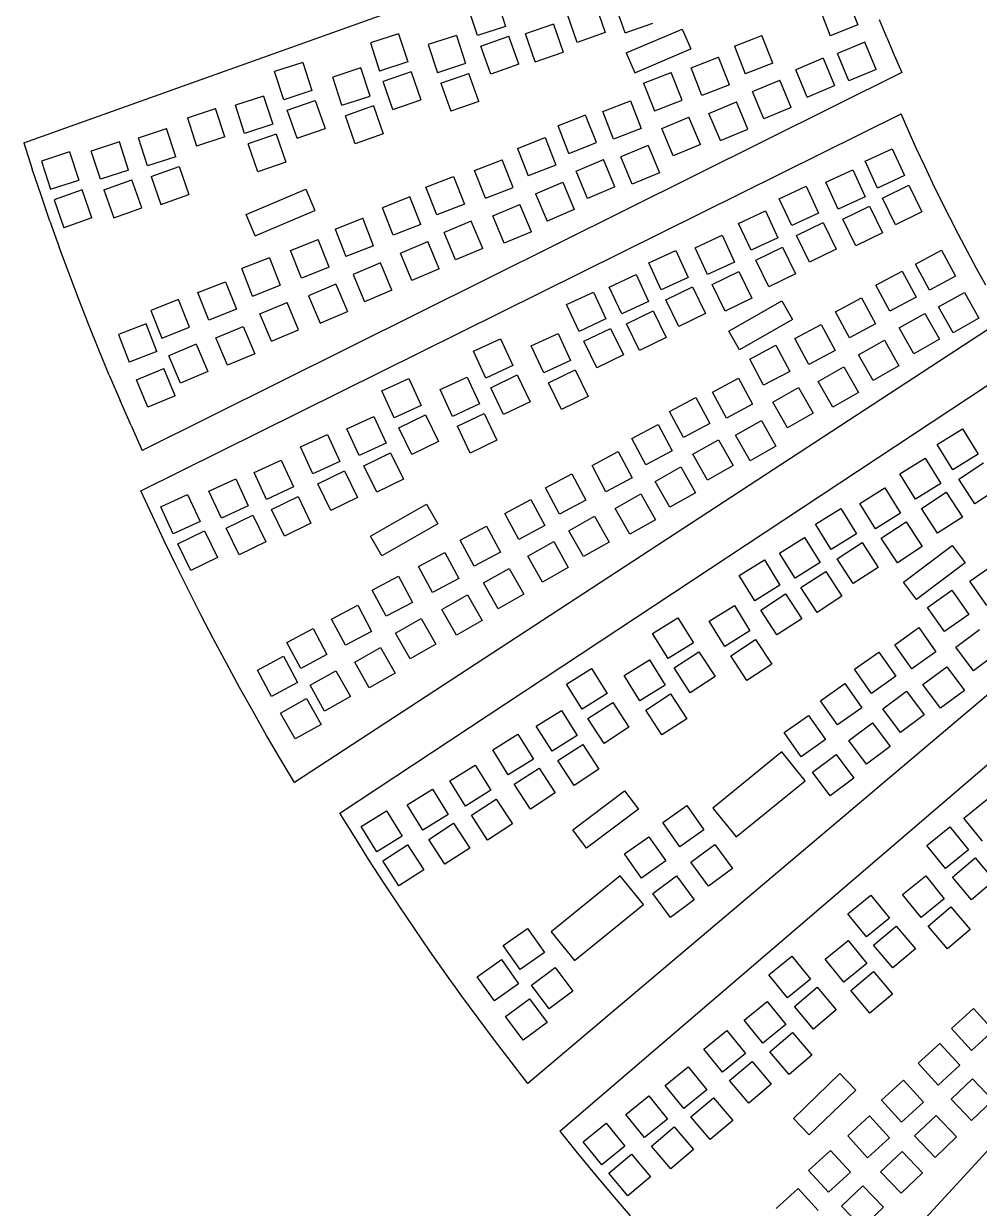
# Model space of a CAD drawing. Extents: x -27280 to 27280, y -16671 to 16671.
# Drawn here: x 15283 to 16830, y -15485 to -13567 of the extents above; entities that cross this region are included whole.
import ezdxf

# ---------------------------------------------------------------- set-up
doc = ezdxf.new("R2010")
doc.units = 0
doc.header["$MEASUREMENT"] = 0
doc.layers.get('0').update_dxf_attribs({"linetype": 'CONTINUOUS'})

msp = doc.modelspace()

# ---------------------------------------------------------------- linework, layer by layer
for p, q in [((15282.9, -13759.9), (16576.7, -13297.7)), ((16048.5, -13525.9), (16063.4, -13571.5)), ((16208.8, -13536.2), (16224.6, -13581.5)), ((16256.7, -13581.8), (16240.9, -13536.5)), ((16616.2, -13524.4), (16633.7, -13569.1)), ((16017.7, -13586.4), (16002.9, -13540.8)), ((16179.3, -13597.4), (16163.4, -13552)), ((16571.5, -13541.9), (16589, -13586.6)), ((16063.4, -13571.5), (16017.7, -13586.4)), ((16140.7, -13567.6), (16095.4, -13583.4)), ((16140.7, -13567.6), (16156.5, -13613)), ((16256.7, -13581.8), (16302, -13566)), ((16258.6, -13614.4), (16349.4, -13575.8)), ((16349.4, -13575.8), (16363.2, -13608)), ((16633.7, -13569.1), (16589, -13586.6)), ((16680.7, -13589.3), (16669, -13560.6)), ((15889.9, -13583.3), (15844.3, -13598.1)), ((15889.9, -13583.3), (15904.8, -13628.9)), ((15983.7, -13586), (15938.1, -13600.8)), ((15983.7, -13586), (15998.6, -13631.6)), ((16023.4, -13603.3), (16068.8, -13587.5)), ((16084.6, -13632.8), (16068.8, -13587.5)), ((16111.2, -13628.8), (16095.4, -13583.4)), ((16224.6, -13581.5), (16179.3, -13597.4)), ((16433.8, -13603.6), (16478.5, -13586.1)), ((16496, -13630.8), (16478.5, -13586.1)), ((16644.9, -13596.8), (16600.6, -13615.3)), ((16663.5, -13641), (16644.9, -13596.8)), ((16680.7, -13589.3), (16692.7, -13617.8)), ((15844.3, -13598.1), (15859.2, -13643.8)), ((15938.1, -13600.8), (15953, -13646.5)), ((16039.3, -13648.6), (16023.4, -13603.3)), ((16111.2, -13628.8), (16156.5, -13613)), ((16258.6, -13614.4), (16272.4, -13646.7)), ((16272.4, -13646.7), (16363.2, -13608)), ((16433.8, -13603.6), (16451.3, -13648.3)), ((16619.2, -13659.6), (16600.6, -13615.3)), ((15734.8, -13629.8), (15689.2, -13644.7)), ((15734.8, -13629.8), (15749.7, -13675.5)), ((15904.8, -13628.9), (15859.2, -13643.8)), ((15998.6, -13631.6), (15953, -13646.5)), ((16084.6, -13632.8), (16039.3, -13648.6)), ((16363.6, -13638.7), (16408.3, -13621.3)), ((16425.8, -13666), (16408.3, -13621.3)), ((16496, -13630.8), (16451.3, -13648.3)), ((16577.4, -13623.1), (16533.1, -13641.7)), ((16577.4, -13623.1), (16596, -13667.4)), ((16692.7, -13617.8), (16704.9, -13646.2)), ((16704.9, -13646.2), (15474.8, -14257.8)), ((15704.1, -13690.4), (15689.2, -13644.7)), ((15829.1, -13638.7), (15783.4, -13653.5)), ((15798.3, -13699.2), (15783.4, -13653.5)), ((15843.9, -13684.3), (15829.1, -13638.7)), ((15910.2, -13644.9), (15864.9, -13660.7)), ((15910.2, -13644.9), (15926, -13690.2)), ((15958.7, -13663.4), (16004, -13647.6)), ((16019.8, -13692.9), (16004, -13647.6)), ((16286.9, -13663.5), (16331.6, -13646)), ((16349.1, -13690.7), (16331.6, -13646)), ((16381.1, -13683.5), (16363.6, -13638.7)), ((16551.7, -13686), (16533.1, -13641.7)), ((16663.5, -13641), (16619.2, -13659.6)), ((15880.7, -13706), (15864.9, -13660.7)), ((15958.7, -13663.4), (15974.5, -13708.7)), ((16286.9, -13663.5), (16304.4, -13708.2)), ((16425.8, -13666), (16381.1, -13683.5)), ((16463, -13677), (16507.2, -13658.4)), ((16525.8, -13702.7), (16507.2, -13658.4)), ((16551.7, -13686), (16596, -13667.4)), ((15671.4, -13684.2), (15625.8, -13699)), ((15671.4, -13684.2), (15686.3, -13729.8)), ((15749.7, -13675.5), (15704.1, -13690.4)), ((15709.8, -13707.3), (15755.1, -13691.4)), ((15755.1, -13691.4), (15770.9, -13736.8)), ((15798.3, -13699.2), (15843.9, -13684.3)), ((15880.7, -13706), (15926, -13690.2)), ((16019.8, -13692.9), (15974.5, -13708.7)), ((16220.8, -13709.4), (16265.5, -13691.9)), ((16265.5, -13691.9), (16283, -13736.6)), ((16304.4, -13708.2), (16349.1, -13690.7)), ((16481.6, -13721.3), (16463, -13677)), ((15548, -13719.4), (15593.6, -13704.6)), ((15608.5, -13750.2), (15593.6, -13704.6)), ((15640.7, -13744.7), (15625.8, -13699)), ((15725.6, -13752.6), (15709.8, -13707.3)), ((15849.3, -13700.3), (15804, -13716.1)), ((15849.3, -13700.3), (15865.1, -13745.6)), ((16238.3, -13754.1), (16220.8, -13709.4)), ((16392.7, -13712.2), (16437, -13693.6)), ((16411.3, -13756.4), (16392.7, -13712.2)), ((16455.6, -13737.8), (16437, -13693.6)), ((16525.8, -13702.7), (16481.6, -13721.3)), ((15472.8, -14323.4), (16703.7, -13713.1)), ((15548, -13719.4), (15562.8, -13765.1)), ((15686.3, -13729.8), (15640.7, -13744.7)), ((15819.8, -13761.4), (15804, -13716.1)), ((16193, -13714.9), (16148.3, -13732.4)), ((16210.5, -13759.6), (16193, -13714.9)), ((16316.1, -13736.9), (16360.3, -13718.3)), ((16378.9, -13762.6), (16360.3, -13718.3)), ((16716.2, -13741.4), (16703.7, -13713.1)), ((15468.6, -13751.8), (15514.3, -13736.9)), ((15529.1, -13782.5), (15514.3, -13736.9)), ((15608.5, -13750.2), (15562.8, -13765.1)), ((15691.7, -13745.8), (15646.4, -13761.6)), ((15691.7, -13745.8), (15707.5, -13791.1)), ((15725.6, -13752.6), (15770.9, -13736.8)), ((15865.1, -13745.6), (15819.8, -13761.4)), ((16165.8, -13777.1), (16148.3, -13732.4)), ((16283, -13736.6), (16238.3, -13754.1)), ((16334.7, -13781.2), (16316.1, -13736.9)), ((16411.3, -13756.4), (16455.6, -13737.8)), ((16728.9, -13769.6), (16716.2, -13741.4)), ((15282.9, -13759.9), (15296.8, -13802.7)), ((15437.9, -13758.4), (15392.2, -13773.3)), ((15452.8, -13804), (15437.9, -13758.4)), ((15483.5, -13797.4), (15468.6, -13751.8)), ((15662.2, -13806.9), (15646.4, -13761.6)), ((16082.6, -13768.9), (16127.3, -13751.4)), ((16082.6, -13768.9), (16100.1, -13813.6)), ((16127.3, -13751.4), (16144.8, -13796.1)), ((16165.8, -13777.1), (16210.5, -13759.6)), ((16294.2, -13764.3), (16249.9, -13782.8)), ((16294.2, -13764.3), (16312.8, -13808.5)), ((16378.9, -13762.6), (16334.7, -13781.2)), ((16645.7, -13789.6), (16689.3, -13769.5)), ((16689.3, -13769.5), (16709.4, -13813.1)), ((16742, -13797.7), (16728.9, -13769.6)), ((15357.3, -13774.5), (15311.7, -13789.4)), ((15357.3, -13774.5), (15372.2, -13820.2)), ((15407.1, -13818.9), (15392.2, -13773.3)), ((15529.1, -13782.5), (15483.5, -13797.4)), ((16013.2, -13804.8), (16057.9, -13787.3)), ((16075.4, -13832), (16057.9, -13787.3)), ((16177.5, -13805.8), (16221.7, -13787.2)), ((16240.3, -13831.4), (16221.7, -13787.2)), ((16268.5, -13827.1), (16249.9, -13782.8)), ((15311, -13844.9), (15296.8, -13802.7)), ((15311.7, -13789.4), (15326.5, -13835.1)), ((15452.8, -13804), (15407.1, -13818.9)), ((15489.2, -13814.3), (15534.5, -13798.5)), ((15534.5, -13798.5), (15550.4, -13843.8)), ((15707.5, -13791.1), (15662.2, -13806.9)), ((16030.7, -13849.5), (16013.2, -13804.8)), ((16144.8, -13796.1), (16100.1, -13813.6)), ((16196.1, -13850), (16177.5, -13805.8)), ((16581.8, -13823.7), (16625.4, -13803.6)), ((16625.4, -13803.6), (16645.5, -13847.2)), ((16665.8, -13833.2), (16645.7, -13789.6)), ((16755.3, -13825.6), (16742, -13797.7)), ((15326.5, -13835.1), (15372.2, -13820.2)), ((15412.8, -13835.8), (15458.1, -13820)), ((15474, -13865.3), (15458.1, -13820)), ((15489.2, -13814.3), (15505, -13859.6)), ((15934.4, -13831.8), (15979.1, -13814.3)), ((15979.1, -13814.3), (15996.6, -13859)), ((16111.8, -13842.3), (16156, -13823.7)), ((16156, -13823.7), (16174.6, -13868)), ((16312.8, -13808.5), (16268.5, -13827.1)), ((16601.9, -13867.3), (16581.8, -13823.7)), ((16709.4, -13813.1), (16665.8, -13833.2)), ((16768.9, -13853.4), (16755.3, -13825.6)), ((15325.5, -13887), (15311, -13844.9)), ((15377.6, -13836.2), (15332.3, -13852)), ((15393.4, -13881.5), (15377.6, -13836.2)), ((15412.8, -13835.8), (15428.7, -13881.2)), ((15505, -13859.6), (15550.4, -13843.8)), ((15643.4, -13876.1), (15739.6, -13835.2)), ((15739.6, -13835.2), (15754.2, -13869.3)), ((15951.9, -13876.5), (15934.4, -13831.8)), ((16030.7, -13849.5), (16075.4, -13832)), ((16111.8, -13842.3), (16130.4, -13886.6)), ((16240.3, -13831.4), (16196.1, -13850)), ((16506.6, -13850.4), (16550.2, -13830.3)), ((16550.2, -13830.3), (16570.3, -13873.9)), ((16673.5, -13849.3), (16716.6, -13828.3)), ((16716.6, -13828.3), (16737.6, -13871.4)), ((15332.3, -13852), (15348.1, -13897.3)), ((15428.7, -13881.2), (15474, -13865.3)), ((15908.5, -13847.5), (15863.8, -13865)), ((15881.3, -13909.7), (15863.8, -13865)), ((15926, -13892.2), (15908.5, -13847.5)), ((15996.6, -13859), (15951.9, -13876.5)), ((16042.4, -13878.2), (16086.6, -13859.6)), ((16105.2, -13903.9), (16086.6, -13859.6)), ((16526.7, -13894), (16506.6, -13850.4)), ((16645.5, -13847.2), (16601.9, -13867.3)), ((16609.5, -13883.4), (16652.7, -13862.4)), ((16652.7, -13862.4), (16673.7, -13905.5)), ((16694.5, -13892.5), (16673.5, -13849.3)), ((16782.8, -13881.1), (16768.9, -13853.4)), ((15393.4, -13881.5), (15348.1, -13897.3)), ((15657.9, -13910.3), (15643.4, -13876.1)), ((15657.9, -13910.3), (15754.2, -13869.3)), ((15787.3, -13899.5), (15832, -13882)), ((15849.5, -13926.7), (15832, -13882)), ((16060.9, -13922.5), (16042.4, -13878.2)), ((16174.6, -13868), (16130.4, -13886.6)), ((16440.7, -13890.3), (16484.3, -13870.2)), ((16484.3, -13870.2), (16504.4, -13913.8)), ((16570.3, -13873.9), (16526.7, -13894)), ((16630.5, -13926.5), (16609.5, -13883.4)), ((16737.6, -13871.4), (16694.5, -13892.5)), ((16796.9, -13908.6), (16782.8, -13881.1)), ((15325.5, -13887), (15340.5, -13928.9)), ((15787.3, -13899.5), (15804.8, -13944.2)), ((15926, -13892.2), (15881.3, -13909.7)), ((16007.8, -13886.6), (15963.6, -13905.2)), ((16026.4, -13930.9), (16007.8, -13886.6)), ((16105.2, -13903.9), (16060.9, -13922.5)), ((16460.8, -13933.9), (16440.7, -13890.3)), ((16534.4, -13910.1), (16577.5, -13889.1)), ((16577.5, -13889.1), (16598.5, -13932.2)), ((15715.2, -13934.1), (15759.9, -13916.6)), ((15777.4, -13961.3), (15759.9, -13916.6)), ((15892.9, -13938.4), (15937.2, -13919.8)), ((15955.8, -13964.1), (15937.2, -13919.8)), ((15982.2, -13949.5), (15963.6, -13905.2)), ((16370.3, -13929.7), (16413.9, -13909.6)), ((16413.9, -13909.6), (16434, -13953.2)), ((16504.4, -13913.8), (16460.8, -13933.9)), ((16555.4, -13953.2), (16534.4, -13910.1)), ((16673.7, -13905.5), (16630.5, -13926.5)), ((16811.3, -13936), (16796.9, -13908.6)), ((15355.9, -13970.6), (15340.5, -13928.9)), ((15732.7, -13978.8), (15715.2, -13934.1)), ((15849.5, -13926.7), (15804.8, -13944.2)), ((15911.5, -13982.7), (15892.9, -13938.4)), ((16026.4, -13930.9), (15982.2, -13949.5)), ((16295.2, -13954.2), (16338.8, -13934.1)), ((16338.8, -13934.1), (16358.9, -13977.7)), ((16390.4, -13973.3), (16370.3, -13929.7)), ((16468.4, -13950), (16511.6, -13929)), ((16511.6, -13929), (16532.6, -13972.1)), ((16598.5, -13932.2), (16555.4, -13953.2)), ((16727, -13956.2), (16769.3, -13933.6)), ((16769.3, -13933.6), (16791.9, -13975.9)), ((16826, -13963.3), (16811.3, -13936)), ((15680.9, -13945.9), (15636.2, -13963.4)), ((15680.9, -13945.9), (15698.4, -13990.6)), ((15777.4, -13961.3), (15732.7, -13978.8)), ((15860.7, -13954.4), (15816.4, -13972.9)), ((15879.3, -13998.6), (15860.7, -13954.4)), ((16315.3, -13997.8), (16295.2, -13954.2)), ((16434, -13953.2), (16390.4, -13973.3)), ((16489.4, -13993.1), (16468.4, -13950)), ((16749.6, -13998.5), (16727, -13956.2)), ((15371.7, -14012.2), (15355.9, -13970.6)), ((15653.7, -14008.1), (15636.2, -13963.4)), ((15816.4, -13972.9), (15835, -14017.2)), ((15955.8, -13964.1), (15911.5, -13982.7)), ((16231.3, -13993.4), (16274.9, -13973.3)), ((16274.9, -13973.3), (16295, -14016.9)), ((16358.9, -13977.7), (16315.3, -13997.8)), ((16398, -13989.4), (16441.2, -13968.4)), ((16441.2, -13968.4), (16462.2, -14011.6)), ((16532.6, -13972.1), (16489.4, -13993.1)), ((16663, -13990.2), (16705.4, -13967.6)), ((16705.4, -13967.6), (16728, -14010)), ((16791.9, -13975.9), (16749.6, -13998.5)), ((16841, -13990.4), (16826, -13963.3)), ((15565.2, -14002.3), (15609.9, -13984.8)), ((15609.9, -13984.8), (15627.4, -14029.5)), ((15653.7, -14008.1), (15698.4, -13990.6)), ((15788.6, -13988.9), (15744.4, -14007.5)), ((15788.6, -13988.9), (15807.2, -14033.1)), ((15879.3, -13998.6), (15835, -14017.2)), ((16251.4, -14037), (16231.3, -13993.4)), ((16323, -14013.9), (16366.1, -13992.9)), ((16366.1, -13992.9), (16387.2, -14036.1)), ((16419.1, -14032.6), (16398, -13989.4)), ((16685.7, -14032.6), (16663, -13990.2)), ((15387.9, -14053.6), (15371.7, -14012.2)), ((15533.7, -14013.8), (15489, -14031.3)), ((15551.2, -14058.5), (15533.7, -14013.8)), ((15582.7, -14047), (15565.2, -14002.3)), ((15665.4, -14036.8), (15709.6, -14018.2)), ((15728.2, -14062.5), (15709.6, -14018.2)), ((15744.4, -14007.5), (15763, -14051.7)), ((16162.2, -14021.6), (16205.8, -14001.5)), ((16205.8, -14001.5), (16225.9, -14045)), ((16295, -14016.9), (16251.4, -14037)), ((16344, -14057.1), (16323, -14013.9)), ((16462.2, -14011.6), (16419.1, -14032.6)), ((16424.8, -14064.7), (16510.5, -14015.8)), ((16510.5, -14015.8), (16527.9, -14046.2)), ((16597.5, -14033.5), (16639.8, -14010.9)), ((16639.8, -14010.9), (16662.5, -14053.2)), ((16728, -14010), (16685.7, -14032.6)), ((16764.5, -14025.6), (16806.3, -14002)), ((16806.3, -14002), (16829.9, -14043.8)), ((15489, -14031.3), (15506.5, -14076)), ((15627.4, -14029.5), (15582.7, -14047)), ((15684, -14081.1), (15665.4, -14036.8)), ((15763, -14051.7), (15807.2, -14033.1)), ((16182.3, -14065.2), (16162.2, -14021.6)), ((16259, -14053.1), (16302.2, -14032.1)), ((16302.2, -14032.1), (16323.2, -14075.3)), ((16387.2, -14036.1), (16344, -14057.1)), ((16620.1, -14075.8), (16597.5, -14033.5)), ((16700.6, -14059.7), (16742.3, -14036.1)), ((16742.3, -14036.1), (16766, -14077.9)), ((16788.1, -14067.4), (16764.5, -14025.6)), ((15404.5, -14094.9), (15387.9, -14053.6)), ((15481, -14052.9), (15436.3, -14070.4)), ((15498.5, -14097.6), (15481, -14052.9)), ((15594.3, -14075.7), (15638.6, -14057.1)), ((15638.6, -14057.1), (15657.2, -14101.4)), ((16871.7, -14044.1), (15721.5, -14795.3)), ((16225.9, -14045), (16182.3, -14065.2)), ((16280.1, -14096.3), (16259, -14053.1)), ((16527.9, -14046.2), (16442.2, -14095.2)), ((16531.8, -14076.6), (16574.2, -14054)), ((16574.2, -14054), (16596.8, -14096.4)), ((16662.5, -14053.2), (16620.1, -14075.8)), ((16829.9, -14043.8), (16788.1, -14067.4)), ((15436.3, -14070.4), (15453.8, -14115.1)), ((15506.5, -14076), (15551.2, -14058.5)), ((15612.9, -14120), (15594.3, -14075.7)), ((15684, -14081.1), (15728.2, -14062.5)), ((16104.9, -14088.8), (16148.5, -14068.7)), ((16148.5, -14068.7), (16168.6, -14112.3)), ((16189.9, -14081.3), (16233.1, -14060.3)), ((16233.1, -14060.3), (16254.1, -14103.4)), ((16323.2, -14075.3), (16280.1, -14096.3)), ((16442.2, -14095.2), (16424.8, -14064.7)), ((16724.2, -14101.5), (16700.6, -14059.7)), ((15421.5, -14136), (15404.5, -14094.9)), ((15562.4, -14086.1), (15518.1, -14104.7)), ((15562.4, -14086.1), (15581, -14130.4)), ((15794.7, -14844.9), (16941.1, -14087.8)), ((16011.4, -14097.1), (16055, -14077)), ((16055, -14077), (16075.1, -14120.6)), ((16125, -14132.4), (16104.9, -14088.8)), ((16211, -14124.4), (16189.9, -14081.3)), ((16458.6, -14110.2), (16501, -14087.6)), ((16501, -14087.6), (16523.6, -14129.9)), ((16554.5, -14119), (16531.8, -14076.6)), ((16635, -14103), (16676.8, -14079.3)), ((16676.8, -14079.3), (16700.4, -14121.1)), ((16766, -14077.9), (16724.2, -14101.5)), ((15498.5, -14097.6), (15453.8, -14115.1)), ((15536.7, -14148.9), (15518.1, -14104.7)), ((15657.2, -14101.4), (15612.9, -14120)), ((16031.5, -14140.7), (16011.4, -14097.1)), ((16168.6, -14112.3), (16125, -14132.4)), ((16254.1, -14103.4), (16211, -14124.4)), ((16481.2, -14152.5), (16458.6, -14110.2)), ((16596.8, -14096.4), (16554.5, -14119)), ((16658.7, -14144.7), (16635, -14103)), ((15465.5, -14143.8), (15509.7, -14125.3)), ((15528.3, -14169.5), (15509.7, -14125.3)), ((15581, -14130.4), (15536.7, -14148.9)), ((16075.1, -14120.6), (16031.5, -14140.7)), ((16132.6, -14148.5), (16175.8, -14127.5)), ((16175.8, -14127.5), (16196.8, -14170.6)), ((16523.6, -14129.9), (16481.2, -14152.5)), ((16569.4, -14146.1), (16611.1, -14122.5)), ((16611.1, -14122.5), (16634.8, -14164.2)), ((16700.4, -14121.1), (16658.7, -14144.7)), ((15421.5, -14136), (15438.9, -14176.9)), ((15484.1, -14188.1), (15465.5, -14143.8)), ((15862.9, -14161.5), (15906.4, -14141.4)), ((15906.4, -14141.4), (15926.5, -14185)), ((15957.5, -14159.2), (16001, -14139.1)), ((16001, -14139.1), (16021.1, -14182.7)), ((16039.2, -14156.8), (16082.3, -14135.8)), ((16082.3, -14135.8), (16103.3, -14179)), ((16153.7, -14191.7), (16132.6, -14148.5)), ((16398.3, -14163.5), (16440.7, -14140.9)), ((16440.7, -14140.9), (16463.3, -14183.3)), ((16593, -14187.9), (16569.4, -14146.1)), ((15528.3, -14169.5), (15484.1, -14188.1)), ((15883, -14205.1), (15862.9, -14161.5)), ((15977.6, -14202.8), (15957.5, -14159.2)), ((16060.2, -14200), (16039.2, -14156.8)), ((16196.8, -14170.6), (16153.7, -14191.7)), ((16329, -14194.8), (16371.4, -14172.2)), ((16371.4, -14172.2), (16394, -14214.5)), ((16420.9, -14205.9), (16398.3, -14163.5)), ((16496.1, -14179.7), (16537.9, -14156)), ((16537.9, -14156), (16561.5, -14197.8)), ((16634.8, -14164.2), (16593, -14187.9)), ((15456.8, -14217.7), (15438.9, -14176.9)), ((15926.5, -14185), (15883, -14205.1)), ((16021.1, -14182.7), (15977.6, -14202.8)), ((16103.3, -14179), (16060.2, -14200)), ((16463.3, -14183.3), (16420.9, -14205.9)), ((16519.8, -14221.4), (16496.1, -14179.7)), ((15806.2, -14222.9), (15849.8, -14202.8)), ((15849.8, -14202.8), (15869.9, -14246.3)), ((15890.6, -14221.2), (15933.8, -14200.2)), ((15933.8, -14200.2), (15954.8, -14243.3)), ((15985.2, -14218.9), (16028.4, -14197.9)), ((16028.4, -14197.9), (16049.4, -14241.1)), ((16351.6, -14237.1), (16329, -14194.8)), ((16435.8, -14233), (16477.6, -14209.4)), ((16477.6, -14209.4), (16501.2, -14251.1)), ((16561.5, -14197.8), (16519.8, -14221.4)), ((15456.8, -14217.7), (15474.8, -14257.8)), ((15826.3, -14266.4), (15806.2, -14222.9)), ((15911.6, -14264.4), (15890.6, -14221.2)), ((16006.2, -14262.1), (15985.2, -14218.9)), ((16268, -14238.8), (16310.4, -14216.1)), ((16310.4, -14216.1), (16333, -14258.5)), ((16394, -14214.5), (16351.6, -14237.1)), ((16762.4, -14248.3), (16803.2, -14223)), ((16803.2, -14223), (16828.5, -14263.8)), ((15731.3, -14252.2), (15774.9, -14232.1)), ((15774.9, -14232.1), (15795, -14275.7)), ((15869.9, -14246.3), (15826.3, -14266.4)), ((15954.8, -14243.3), (15911.6, -14264.4)), ((16049.4, -14241.1), (16006.2, -14262.1)), ((16290.6, -14281.1), (16268, -14238.8)), ((16366.5, -14264.2), (16408.3, -14240.6)), ((16408.3, -14240.6), (16431.9, -14282.4)), ((16459.5, -14274.8), (16435.8, -14233)), ((16787.7, -14289.1), (16762.4, -14248.3)), ((15751.4, -14295.8), (15731.3, -14252.2)), ((15834, -14282.6), (15877.1, -14261.6)), ((15877.1, -14261.6), (15898.1, -14304.7)), ((16203.3, -14282.5), (16245.6, -14259.9)), ((16245.6, -14259.9), (16268.3, -14302.2)), ((16333, -14258.5), (16290.6, -14281.1)), ((16390.2, -14306), (16366.5, -14264.2)), ((16501.2, -14251.1), (16459.5, -14274.8)), ((16828.5, -14263.8), (16787.7, -14289.1)), ((15656.3, -14293.6), (15699.9, -14273.5)), ((15699.9, -14273.5), (15720, -14317.1)), ((15795, -14275.7), (15751.4, -14295.8)), ((15855, -14325.7), (15834, -14282.6)), ((16225.9, -14324.8), (16203.3, -14282.5)), ((16305.6, -14308.2), (16347.3, -14284.6)), ((16347.3, -14284.6), (16371, -14326.4)), ((16431.9, -14282.4), (16390.2, -14306)), ((16701.9, -14296), (16742.6, -14270.7)), ((16742.6, -14270.7), (16768, -14311.5)), ((16797.3, -14304.2), (16837.5, -14278)), ((15583, -14323.9), (15626.6, -14303.8)), ((15626.6, -14303.8), (15646.7, -14347.4)), ((15676.4, -14337.2), (15656.3, -14293.6)), ((15759.1, -14311.9), (15802.2, -14290.9)), ((15802.2, -14290.9), (15823.3, -14334.1)), ((15898.1, -14304.7), (15855, -14325.7)), ((16128.2, -14318.6), (16170.6, -14296)), ((16170.6, -14296), (16193.2, -14338.3)), ((16268.3, -14302.2), (16225.9, -14324.8)), ((16727.2, -14336.8), (16701.9, -14296)), ((16823.4, -14344.4), (16797.3, -14304.2)), ((15491.5, -14364), (15472.8, -14323.4)), ((15603.1, -14367.5), (15583, -14323.9)), ((15720, -14317.1), (15676.4, -14337.2)), ((15780.1, -14355.1), (15759.1, -14311.9)), ((16150.8, -14360.9), (16128.2, -14318.6)), ((16329.2, -14350), (16305.6, -14308.2)), ((16636.9, -14343.8), (16677.6, -14318.5)), ((16677.6, -14318.5), (16703, -14359.3)), ((16768, -14311.5), (16727.2, -14336.8)), ((16736.7, -14351.9), (16777, -14325.7)), ((16777, -14325.7), (16803.1, -14365.9)), ((16863.7, -14318.2), (16823.4, -14344.4)), ((15504.9, -14349.4), (15548.4, -14329.3)), ((15548.4, -14329.3), (15568.5, -14372.9)), ((15684.1, -14353.3), (15727.2, -14332.3)), ((15727.2, -14332.3), (15748.2, -14375.5)), ((15823.3, -14334.1), (15780.1, -14355.1)), ((15844.4, -14396.7), (15935.2, -14344.7)), ((15935.2, -14344.7), (15953.6, -14376.9)), ((16061.9, -14359.8), (16104.3, -14337.2)), ((16104.3, -14337.2), (16126.9, -14379.5)), ((16193.2, -14338.3), (16150.8, -14360.9)), ((16240.8, -14352), (16282.6, -14328.3)), ((16282.6, -14328.3), (16306.2, -14370.1)), ((16371, -14326.4), (16329.2, -14350)), ((16662.2, -14384.6), (16636.9, -14343.8)), ((15510.4, -14404.2), (15491.5, -14364)), ((15525, -14393), (15504.9, -14349.4)), ((15646.7, -14347.4), (15603.1, -14367.5)), ((15610.7, -14383.6), (15653.9, -14362.6)), ((15653.9, -14362.6), (15674.9, -14405.8)), ((15705.1, -14396.5), (15684.1, -14353.3)), ((16084.5, -14402.1), (16061.9, -14359.8)), ((16264.5, -14393.7), (16240.8, -14352)), ((16565.4, -14377.4), (16606.2, -14352.1)), ((16606.2, -14352.1), (16631.5, -14392.8)), ((16703, -14359.3), (16662.2, -14384.6)), ((16762.9, -14392.1), (16736.7, -14351.9)), ((15568.5, -14372.9), (15525, -14393)), ((15748.2, -14375.5), (15705.1, -14396.5)), ((15953.6, -14376.9), (15862.8, -14428.8)), ((15990, -14403), (16032.4, -14380.4)), ((16032.4, -14380.4), (16055, -14422.8)), ((16126.9, -14379.5), (16084.5, -14402.1)), ((16165.8, -14388), (16207.5, -14364.4)), ((16207.5, -14364.4), (16231.2, -14406.2)), ((16306.2, -14370.1), (16264.5, -14393.7)), ((16590.7, -14418.2), (16565.4, -14377.4)), ((16671.7, -14399.7), (16712, -14373.5)), ((16712, -14373.5), (16738.1, -14413.7)), ((16803.1, -14365.9), (16762.9, -14392.1)), ((15532.6, -14409.1), (15575.8, -14388.1)), ((15575.8, -14388.1), (15596.8, -14431.2)), ((15631.7, -14426.8), (15610.7, -14383.6)), ((15862.8, -14428.8), (15844.4, -14396.7)), ((17148.6, -14395.6), (16099.5, -15282.7)), ((16189.4, -14429.8), (16165.8, -14388)), ((16506.7, -14424.1), (16547.5, -14398.8)), ((16547.5, -14398.8), (16572.8, -14439.6)), ((16631.5, -14392.8), (16590.7, -14418.2)), ((16697.9, -14439.9), (16671.7, -14399.7)), ((15529.8, -14444.3), (15510.4, -14404.2)), ((15553.6, -14452.3), (15532.6, -14409.1)), ((15674.9, -14405.8), (15631.7, -14426.8)), ((16012.6, -14445.4), (15990, -14403)), ((16099.5, -14429.2), (16141.2, -14405.6)), ((16141.2, -14405.6), (16164.9, -14447.4)), ((16231.2, -14406.2), (16189.4, -14429.8)), ((16600.3, -14433.2), (16640.5, -14407.1)), ((16640.5, -14407.1), (16666.7, -14447.3)), ((16738.1, -14413.7), (16697.9, -14439.9)), ((16707.6, -14471.1), (16786.5, -14412)), ((16786.5, -14412), (16807.6, -14440)), ((15596.8, -14431.2), (15553.6, -14452.3)), ((15922.5, -14445.7), (15964.8, -14423.1)), ((15964.8, -14423.1), (15987.4, -14465.5)), ((16055, -14422.8), (16012.6, -14445.4)), ((16123.1, -14471), (16099.5, -14429.2)), ((16441.6, -14460.6), (16482.4, -14435.2)), ((16482.4, -14435.2), (16507.7, -14476)), ((16532.1, -14464.9), (16506.7, -14424.1)), ((16572.8, -14439.6), (16532.1, -14464.9)), ((16626.4, -14473.5), (16600.3, -14433.2)), ((16807.6, -14440), (16728.6, -14499.2)), ((15549.6, -14484.2), (15529.8, -14444.3)), ((15945.1, -14488.1), (15922.5, -14445.7)), ((16027.6, -14472.5), (16069.3, -14448.9)), ((16069.3, -14448.9), (16093, -14490.6)), ((16164.9, -14447.4), (16123.1, -14471)), ((16541.6, -14480), (16581.9, -14453.8)), ((16581.9, -14453.8), (16608, -14494)), ((16666.7, -14447.3), (16626.4, -14473.5)), ((16815.3, -14469.7), (16854.5, -14442.1)), ((15847.5, -14484.1), (15889.8, -14461.5)), ((15889.8, -14461.5), (15912.4, -14503.9)), ((15987.4, -14465.5), (15945.1, -14488.1)), ((16051.2, -14514.3), (16027.6, -14472.5)), ((16151.4, -15359.8), (17194.2, -14465.4)), ((16467, -14501.3), (16441.6, -14460.6)), ((16507.7, -14476), (16467, -14501.3)), ((16728.6, -14499.2), (16707.6, -14471.1)), ((16842.9, -14509), (16815.3, -14469.7)), ((15569.8, -14523.9), (15549.6, -14484.2)), ((15870.1, -14526.5), (15847.5, -14484.1)), ((15960, -14515.2), (16001.8, -14491.6)), ((16001.8, -14491.6), (16025.4, -14533.4)), ((16093, -14490.6), (16051.2, -14514.3)), ((16476.5, -14516.4), (16516.8, -14490.2)), ((16516.8, -14490.2), (16542.9, -14530.5)), ((16567.8, -14520.2), (16541.6, -14480)), ((16608, -14494), (16567.8, -14520.2)), ((16746.7, -14512), (16785.9, -14484.4)), ((16785.9, -14484.4), (16813.6, -14523.6)), ((15781.5, -14531.1), (15823.8, -14508.5)), ((15823.8, -14508.5), (15846.4, -14550.8)), ((15912.4, -14503.9), (15870.1, -14526.5)), ((15983.6, -14557), (15960, -14515.2)), ((16393, -14534.3), (16433.8, -14509)), ((16433.8, -14509), (16459.1, -14549.8)), ((16502.7, -14556.6), (16476.5, -14516.4)), ((16774.3, -14551.3), (16746.7, -14512)), ((15590.3, -14563.3), (15569.8, -14523.9)), ((15804.1, -14573.4), (15781.5, -14531.1)), ((15885, -14553.6), (15926.8, -14530)), ((15926.8, -14530), (15950.4, -14571.7)), ((16025.4, -14533.4), (15983.6, -14557)), ((16301.3, -14554.1), (16342.1, -14528.8)), ((16342.1, -14528.8), (16367.4, -14569.5)), ((16418.4, -14575.1), (16393, -14534.3)), ((16542.9, -14530.5), (16502.7, -14556.6)), ((16813.6, -14523.6), (16774.3, -14551.3)), ((15709.2, -14568.7), (15751.5, -14546.1)), ((15751.5, -14546.1), (15774.1, -14588.5)), ((15846.4, -14550.8), (15804.1, -14573.4)), ((15908.6, -14595.4), (15885, -14553.6)), ((16326.6, -14594.9), (16301.3, -14554.1)), ((16459.1, -14549.8), (16418.4, -14575.1)), ((16693.4, -14572.4), (16732.7, -14544.7)), ((16732.7, -14544.7), (16760.3, -14584)), ((16792.5, -14576.4), (16831, -14547.8)), ((15611.3, -14602.6), (15590.3, -14563.3)), ((15731.8, -14611.1), (15709.2, -14568.7)), ((15950.4, -14571.7), (15908.6, -14595.4)), ((16367.4, -14569.5), (16326.6, -14594.9)), ((16427.9, -14590.2), (16468.2, -14564)), ((16468.2, -14564), (16494.3, -14604.2)), ((16721.1, -14611.6), (16693.4, -14572.4)), ((15661.5, -14613.8), (15703.8, -14591.2)), ((15703.8, -14591.2), (15726.4, -14633.5)), ((15774.1, -14588.5), (15731.8, -14611.1)), ((15819, -14600.6), (15860.8, -14576.9)), ((15860.8, -14576.9), (15884.4, -14618.7)), ((16336.2, -14609.9), (16376.4, -14583.8)), ((16376.4, -14583.8), (16402.6, -14624)), ((16454.1, -14630.4), (16427.9, -14590.2)), ((16628.5, -14611.9), (16667.7, -14584.3)), ((16667.7, -14584.3), (16695.4, -14623.5)), ((16760.3, -14584), (16721.1, -14611.6)), ((16821.1, -14614.9), (16792.5, -14576.4)), ((16859.6, -14586.3), (16821.1, -14614.9)), ((15632.6, -14641.7), (15611.3, -14602.6)), ((15842.6, -14642.3), (15819, -14600.6)), ((16161.8, -14636.3), (16202.6, -14610.9)), ((16202.6, -14610.9), (16227.9, -14651.7)), ((16255.4, -14622.4), (16296.2, -14597.1)), ((16296.2, -14597.1), (16321.5, -14637.8)), ((16362.4, -14650.2), (16336.2, -14609.9)), ((16494.3, -14604.2), (16454.1, -14630.4)), ((16656.1, -14651.2), (16628.5, -14611.9)), ((16739.2, -14636.7), (16777.8, -14608.1)), ((16777.8, -14608.1), (16806.4, -14646.7)), ((15684.1, -14656.1), (15661.5, -14613.8)), ((15746.7, -14638.2), (15788.5, -14614.6)), ((15788.5, -14614.6), (15812.1, -14656.4)), ((15884.4, -14618.7), (15842.6, -14642.3)), ((16280.7, -14663.2), (16255.4, -14622.4)), ((16402.6, -14624), (16362.4, -14650.2)), ((16695.4, -14623.5), (16656.1, -14651.2)), ((15654.3, -14680.5), (15632.6, -14641.7)), ((15726.4, -14633.5), (15684.1, -14656.1)), ((15770.3, -14680), (15746.7, -14638.2)), ((16187.1, -14677), (16161.8, -14636.3)), ((16227.9, -14651.7), (16187.1, -14677)), ((16321.5, -14637.8), (16280.7, -14663.2)), ((16573.4, -14663.1), (16612.6, -14635.4)), ((16612.6, -14635.4), (16640.3, -14674.7)), ((16674.3, -14676.3), (16712.8, -14647.7)), ((16712.8, -14647.7), (16741.4, -14686.2)), ((16767.8, -14675.3), (16739.2, -14636.7)), ((16806.4, -14646.7), (16767.8, -14675.3)), ((15699, -14683.3), (15740.7, -14659.6)), ((15740.7, -14659.6), (15764.4, -14701.4)), ((15812.1, -14656.4), (15770.3, -14680)), ((16196.7, -14692.1), (16236.9, -14665.9)), ((16236.9, -14665.9), (16263.1, -14706.2)), ((16290.3, -14678.2), (16330.5, -14652)), ((16330.5, -14652), (16356.7, -14692.3)), ((16601, -14702.3), (16573.4, -14663.1)), ((15676.4, -14719.2), (15654.3, -14680.5)), ((15722.6, -14725), (15699, -14683.3)), ((16113.1, -14704.1), (16153.9, -14678.8)), ((16153.9, -14678.8), (16179.2, -14719.6)), ((16316.4, -14718.5), (16290.3, -14678.2)), ((16514.5, -14714.4), (16553.8, -14686.8)), ((16553.8, -14686.8), (16581.4, -14726)), ((16640.3, -14674.7), (16601, -14702.3)), ((16702.9, -14714.8), (16674.3, -14676.3)), ((16741.4, -14686.2), (16702.9, -14714.8)), ((15764.4, -14701.4), (15722.6, -14725)), ((16138.5, -14744.9), (16113.1, -14704.1)), ((16222.8, -14732.3), (16196.7, -14692.1)), ((16263.1, -14706.2), (16222.8, -14732.3)), ((16356.7, -14692.3), (16316.4, -14718.5)), ((16619.2, -14727.4), (16657.7, -14698.8)), ((16657.7, -14698.8), (16686.3, -14737.4)), ((15698.9, -14757.6), (15676.4, -14719.2)), ((16042.4, -14742.5), (16083.2, -14717.2)), ((16083.2, -14717.2), (16108.5, -14757.9)), ((16179.2, -14719.6), (16138.5, -14744.9)), ((16542.2, -14753.7), (16514.5, -14714.4)), ((16581.4, -14726), (16542.2, -14753.7)), ((16647.8, -14766), (16619.2, -14727.4)), ((16067.7, -14783.3), (16042.4, -14742.5)), ((16148, -14759.9), (16188.3, -14733.8)), ((16188.3, -14733.8), (16214.4, -14774)), ((16510.7, -14746), (16399, -14836.9)), ((17438.5, -14744.9), (16508.5, -15756)), ((16548.6, -14792.6), (16510.7, -14746)), ((16686.3, -14737.4), (16647.8, -14766)), ((15721.5, -14795.3), (15698.9, -14757.6)), ((16108.5, -14757.9), (16067.7, -14783.3)), ((16174.2, -14800.2), (16148, -14759.9)), ((16560.3, -14778.8), (16598.9, -14750.2)), ((16598.9, -14750.2), (16627.5, -14788.7)), ((15973.1, -14792.8), (16013.9, -14767.5)), ((16013.9, -14767.5), (16039.2, -14808.2)), ((16077.3, -14798.3), (16117.6, -14772.1)), ((16117.6, -14772.1), (16143.7, -14812.4)), ((16214.4, -14774), (16174.2, -14800.2)), ((16588.9, -14817.3), (16560.3, -14778.8)), ((15998.4, -14833.6), (15973.1, -14792.8)), ((16103.5, -14838.6), (16077.3, -14798.3)), ((16436.8, -14883.5), (16548.6, -14792.6)), ((16627.5, -14788.7), (16588.9, -14817.3)), ((15904, -14831.9), (15944.8, -14806.5)), ((15944.8, -14806.5), (15970.1, -14847.3)), ((16039.2, -14808.2), (15998.4, -14833.6)), ((16008, -14848.6), (16048.2, -14822.4)), ((16048.2, -14822.4), (16074.4, -14862.7)), ((16143.7, -14812.4), (16103.5, -14838.6)), ((16172.4, -14871.9), (16256.1, -14809.2)), ((16256.1, -14809.2), (16278.3, -14838.9)), ((16805.3, -14853.3), (16842.6, -14823.1)), ((15829.6, -14866.8), (15870.4, -14841.4)), ((15870.4, -14841.4), (15895.7, -14882.2)), ((15929.3, -14872.6), (15904, -14831.9)), ((16278.3, -14838.9), (16194.6, -14901.6)), ((16317.7, -14860.3), (16356.9, -14832.7)), ((16356.9, -14832.7), (16384.6, -14871.9)), ((16399, -14836.9), (16436.8, -14883.5)), ((15794.9, -14845.3), (15794.7, -14844.9)), ((15818.4, -14883.2), (15794.9, -14845.3)), ((15970.1, -14847.3), (15929.3, -14872.6)), ((15938.9, -14887.7), (15979.1, -14861.5)), ((15979.1, -14861.5), (16005.3, -14901.8)), ((16034.1, -14888.9), (16008, -14848.6)), ((16074.4, -14862.7), (16034.1, -14888.9)), ((16345.4, -14899.5), (16317.7, -14860.3)), ((16835.5, -14890.6), (16805.3, -14853.3)), ((15854.9, -14907.5), (15829.6, -14866.8)), ((16194.6, -14901.6), (16172.4, -14871.9)), ((16384.6, -14871.9), (16345.4, -14899.5)), ((16745.3, -14897.6), (16782.6, -14867.4)), ((16782.6, -14867.4), (16812.8, -14904.7)), ((15842.1, -14920.8), (15818.4, -14883.2)), ((15895.7, -14882.2), (15854.9, -14907.5)), ((15864.5, -14922.6), (15904.7, -14896.4)), ((15904.7, -14896.4), (15930.9, -14936.7)), ((15965.1, -14927.9), (15938.9, -14887.7)), ((16255.9, -14911), (16295.2, -14883.4)), ((16295.2, -14883.4), (16322.8, -14922.6)), ((16363.5, -14924.6), (16402, -14896)), ((16402, -14896), (16430.6, -14934.6)), ((16775.5, -14934.9), (16745.3, -14897.6)), ((16005.3, -14901.8), (15965.1, -14927.9)), ((16283.6, -14950.2), (16255.9, -14911)), ((16812.8, -14904.7), (16775.5, -14934.9)), ((16786.8, -14948.7), (16823.5, -14917.7)), ((16823.5, -14917.7), (16854.5, -14954.3)), ((15866.3, -14958.2), (15842.1, -14920.8)), ((15890.7, -14962.8), (15864.5, -14922.6)), ((15930.9, -14936.7), (15890.7, -14962.8)), ((16322.8, -14922.6), (16283.6, -14950.2)), ((16392.1, -14963.2), (16363.5, -14924.6)), ((16430.6, -14934.6), (16392.1, -14963.2)), ((15890.8, -14995.3), (15866.3, -14958.2)), ((16248.6, -14946.4), (16136.9, -15037.3)), ((16286.5, -14993), (16248.6, -14946.4)), ((16301.7, -14975.3), (16340.3, -14946.7)), ((16340.3, -14946.7), (16368.9, -14985.3)), ((16706.3, -14976.9), (16743.6, -14946.7)), ((16743.6, -14946.7), (16773.8, -14984)), ((16817.8, -14985.3), (16786.8, -14948.7)), ((16854.5, -14954.3), (16817.8, -14985.3)), ((16330.3, -15013.9), (16301.7, -14975.3)), ((16617.7, -15007.9), (16655, -14977.7)), ((16655, -14977.7), (16685.2, -15015)), ((16736.5, -15014.2), (16706.3, -14976.9)), ((15915.7, -15032.1), (15890.8, -14995.3)), ((16174.8, -15083.8), (16286.5, -14993)), ((16368.9, -14985.3), (16330.3, -15013.9)), ((16773.8, -14984), (16736.5, -15014.2)), ((16747.8, -15027.9), (16784.5, -14996.9)), ((16784.5, -14996.9), (16815.5, -15033.6)), ((16647.9, -15045.2), (16617.7, -15007.9)), ((16685.2, -15015), (16647.9, -15045.2)), ((15940.9, -15068.8), (15915.7, -15032.1)), ((16059.4, -15059.3), (16098.6, -15031.7)), ((16098.6, -15031.7), (16126.3, -15070.9)), ((16659.3, -15059), (16696, -15028)), ((16696, -15028), (16726.9, -15064.7)), ((16778.8, -15064.6), (16747.8, -15027.9)), ((16815.5, -15033.6), (16778.8, -15064.6)), ((16136.9, -15037.3), (16174.8, -15083.8)), ((16580.7, -15081.4), (16618, -15051.2)), ((16618, -15051.2), (16648.2, -15088.5)), ((15966.5, -15105.1), (15940.9, -15068.8)), ((16087, -15098.5), (16059.4, -15059.3)), ((16126.3, -15070.9), (16087, -15098.5)), ((16690.3, -15095.6), (16659.3, -15059)), ((16726.9, -15064.7), (16690.3, -15095.6)), ((16017.5, -15109.9), (16056.8, -15082.2)), ((16056.8, -15082.2), (16084.4, -15121.5)), ((16489.5, -15106.9), (16526.8, -15076.7)), ((16526.8, -15076.7), (16557, -15114)), ((16610.9, -15118.7), (16580.7, -15081.4)), ((16648.2, -15088.5), (16610.9, -15118.7)), ((15992.5, -15141.2), (15966.5, -15105.1)), ((16045.2, -15149.1), (16017.5, -15109.9)), ((16105.2, -15123.6), (16143.7, -15095)), ((16143.7, -15095), (16172.3, -15133.6)), ((16519.7, -15144.2), (16489.5, -15106.9)), ((16622.3, -15132.5), (16658.9, -15101.5)), ((16658.9, -15101.5), (16689.9, -15138.2)), ((16084.4, -15121.5), (16045.2, -15149.1)), ((16133.8, -15162.2), (16105.2, -15123.6)), ((16557, -15114), (16519.7, -15144.2)), ((16531.1, -15157.9), (16567.8, -15127)), ((16567.8, -15127), (16598.8, -15163.6)), ((16018.8, -15177.1), (15992.5, -15141.2)), ((16063.3, -15174.2), (16101.9, -15145.6)), ((16101.9, -15145.6), (16130.5, -15184.2)), ((16172.3, -15133.6), (16133.8, -15162.2)), ((16449.7, -15180.3), (16487, -15150.1)), ((16487, -15150.1), (16517.3, -15187.4)), ((16653.2, -15169.1), (16622.3, -15132.5)), ((16689.9, -15138.2), (16653.2, -15169.1)), ((16562.1, -15194.6), (16531.1, -15157.9)), ((16598.8, -15163.6), (16562.1, -15194.6)), ((16785.4, -15193.9), (16820.9, -15161.5)), ((16820.9, -15161.5), (16853.2, -15197)), ((16045.4, -15212.7), (16018.8, -15177.1)), ((16091.9, -15212.8), (16063.3, -15174.2)), ((16130.5, -15184.2), (16091.9, -15212.8)), ((16480, -15217.6), (16449.7, -15180.3)), ((16517.3, -15187.4), (16480, -15217.6)), ((16384.4, -15227.2), (16421.7, -15197)), ((16421.7, -15197), (16451.9, -15234.3)), ((16491.3, -15231.3), (16528, -15200.4)), ((16528, -15200.4), (16559, -15237)), ((16817.7, -15229.3), (16785.4, -15193.9)), ((16853.2, -15197), (16817.7, -15229.3)), ((16072.5, -15248), (16045.4, -15212.7)), ((16414.6, -15264.5), (16384.4, -15227.2)), ((16731.3, -15250.1), (16766.8, -15217.8)), ((16766.8, -15217.8), (16799.1, -15253.2)), ((16451.9, -15234.3), (16414.6, -15264.5)), ((16522.3, -15268), (16491.3, -15231.3)), ((16559, -15237), (16522.3, -15268)), ((16099.5, -15282.7), (16072.5, -15248)), ((16321.9, -15285.8), (16359.2, -15255.6)), ((16359.2, -15255.6), (16389.4, -15292.9)), ((16426, -15278.2), (16462.6, -15247.3)), ((16462.6, -15247.3), (16493.6, -15283.9)), ((16763.6, -15285.6), (16731.3, -15250.1)), ((16799.1, -15253.2), (16763.6, -15285.6)), ((16457, -15314.9), (16426, -15278.2)), ((16493.6, -15283.9), (16457, -15314.9)), ((16529.5, -15339.4), (16604.7, -15266.7)), ((16604.7, -15266.7), (16630.5, -15293.4)), ((16672.2, -15309.7), (16707.7, -15277.4)), ((16707.7, -15277.4), (16740, -15312.9)), ((16784.7, -15308.2), (16819.4, -15275)), ((16819.4, -15275), (16852.6, -15309.7)), ((16258.2, -15333.2), (16295.5, -15303)), ((16295.5, -15303), (16325.7, -15340.3)), ((16352.1, -15323.1), (16321.9, -15285.8)), ((16389.4, -15292.9), (16352.1, -15323.1)), ((16630.5, -15293.4), (16555.2, -15366)), ((16363.4, -15336.8), (16400.1, -15305.8)), ((16400.1, -15305.8), (16431.1, -15342.5)), ((16704.6, -15345.2), (16672.2, -15309.7)), ((16740, -15312.9), (16704.6, -15345.2)), ((16817.9, -15342.9), (16784.7, -15308.2)), ((16852.6, -15309.7), (16817.9, -15342.9)), ((16288.4, -15370.5), (16258.2, -15333.2)), ((16325.7, -15340.3), (16288.4, -15370.5)), ((16394.4, -15373.5), (16363.4, -15336.8)), ((16555.2, -15366), (16529.5, -15339.4)), ((16617.3, -15367.7), (16652.8, -15335.4)), ((16652.8, -15335.4), (16685.1, -15370.9)), ((16725.7, -15367.8), (16760.4, -15334.6)), ((16760.4, -15334.6), (16793.6, -15369.3)), ((16151.7, -15360.2), (16151.4, -15359.8)), ((16179.7, -15394.8), (16151.7, -15360.2)), ((16188.8, -15377.1), (16226.1, -15346.9)), ((16226.1, -15346.9), (16256.3, -15384.2)), ((16299.8, -15384.2), (16336.5, -15353.2)), ((16336.5, -15353.2), (16367.5, -15389.9)), ((16431.1, -15342.5), (16394.4, -15373.5)), ((16219, -15414.4), (16188.8, -15377.1)), ((16649.6, -15403.2), (16617.3, -15367.7)), ((16685.1, -15370.9), (16649.6, -15403.2)), ((16758.9, -15402.5), (16725.7, -15367.8)), ((16793.6, -15369.3), (16758.9, -15402.5)), ((16207.9, -15429.2), (16179.7, -15394.8)), ((16256.3, -15384.2), (16219, -15414.4)), ((16230.3, -15428.1), (16267, -15397.2)), ((16267, -15397.2), (16298, -15433.8)), ((16330.8, -15420.9), (16299.8, -15384.2)), ((16367.5, -15389.9), (16330.8, -15420.9)), ((16554, -15423.4), (16589.5, -15391.1)), ((16589.5, -15391.1), (16621.8, -15426.5)), ((16670.7, -15425.8), (16705.4, -15392.7)), ((16705.4, -15392.7), (16738.6, -15427.3)), ((16236.6, -15463.2), (16207.9, -15429.2)), ((16261.3, -15464.8), (16230.3, -15428.1)), ((16298, -15433.8), (16261.3, -15464.8)), ((16586.3, -15458.9), (16554, -15423.4)), ((16621.8, -15426.5), (16586.3, -15458.9)), ((16703.9, -15460.5), (16670.7, -15425.8)), ((16738.6, -15427.3), (16703.9, -15460.5)), ((16501.6, -15485.2), (16537.1, -15452.8)), ((16537.1, -15452.8), (16569.4, -15488.3)), ((16607.5, -15481.5), (16642.1, -15448.3)), ((16642.1, -15448.3), (16675.3, -15483)), ((16265.5, -15497), (16236.6, -15463.2)), ((16640.6, -15516.2), (16607.5, -15481.5)), ((16675.3, -15483), (16640.6, -15516.2))]:
    msp.add_line(p, q)

doc.saveas('drawing.dxf')
